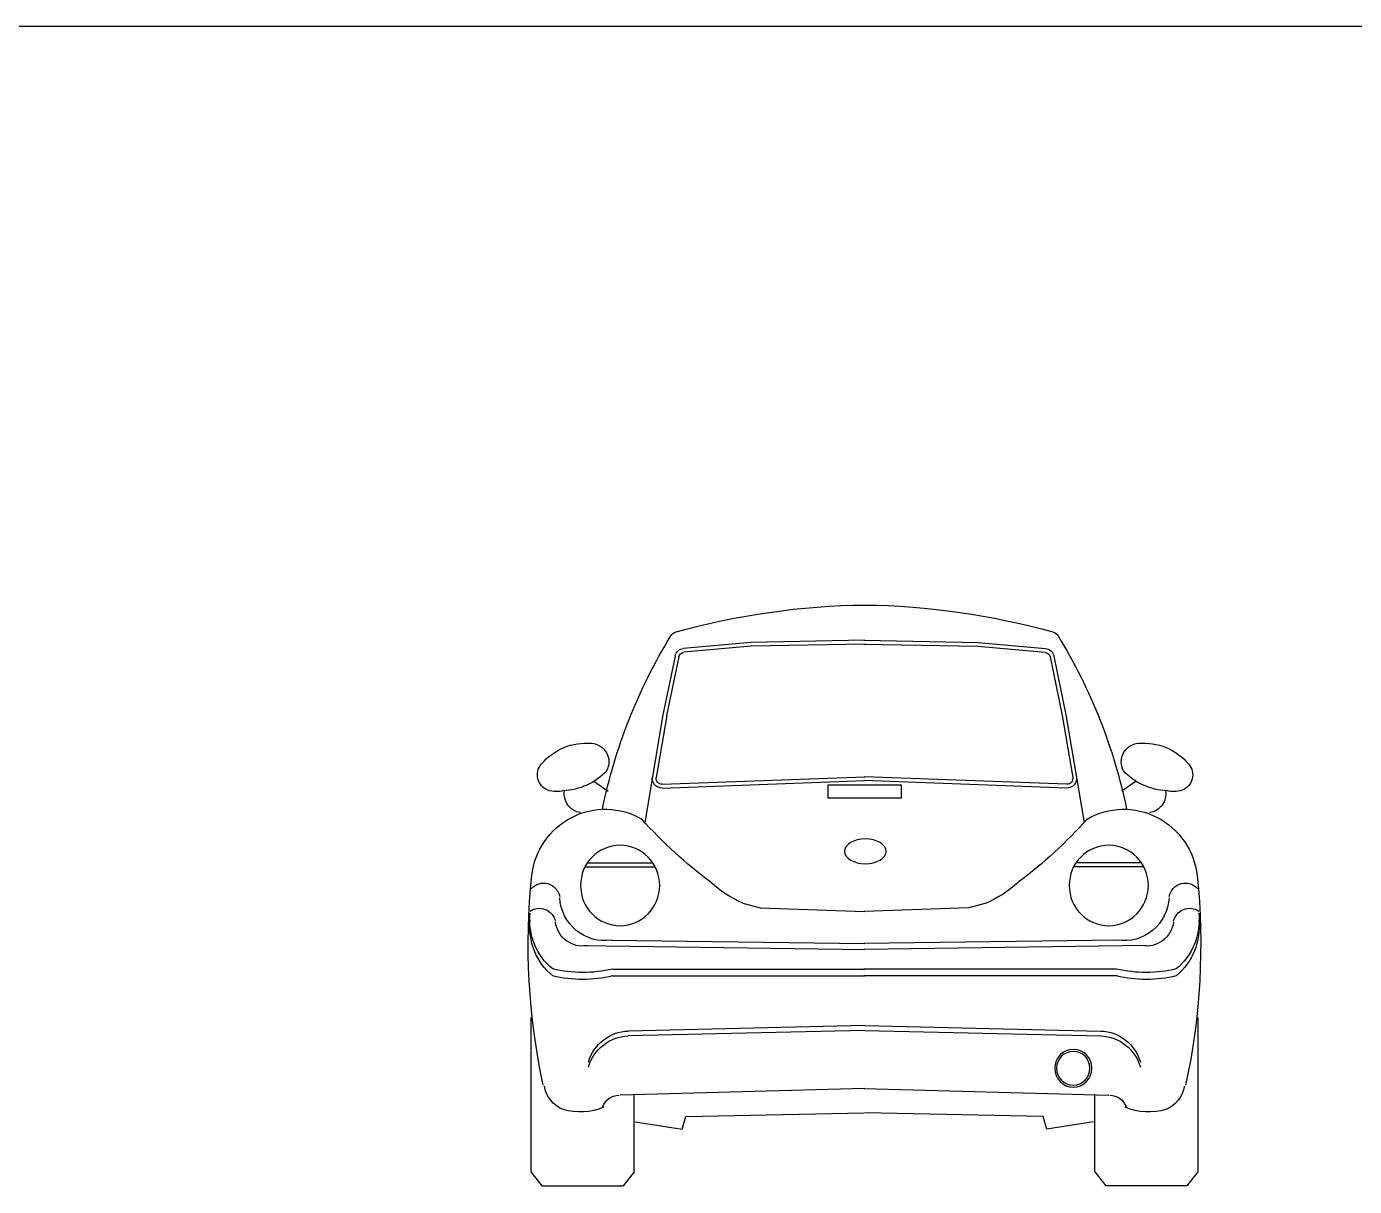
# Model space of a CAD drawing. Header units: millimetres. Extents: x 1343 to 64046, y 44602 to 77982.
# Drawn here: x 39113 to 42538, y 54953 to 57946 of the extents above; entities that cross this region are included whole.
import ezdxf

# ---------------------------------------------------------------- set-up
doc = ezdxf.new("R2010")
doc.units = ezdxf.units.MM
doc.set_wipeout_variables(frame=1)
doc.layers.add('www.cad-blocks.net', color=7, linetype='Continuous')

# ---------------------------------------------------------------- blocks, each defined once
blk = doc.blocks.new('newbt')
for p, q in [((-0.2907, 1.3848), (-0.4641, 1.369)), ((-0.2899, 1.3749), (-0.4632, 1.3591)), ((0.0038, 1.3905), (-0.2907, 1.3848)), ((0.004, 1.3806), (-0.2906, 1.3748)), ((0.0011, 1.3806), (0.2956, 1.3748)), ((0.0013, 1.3905), (0.2958, 1.3848)), ((0.2949, 1.3749), (0.4683, 1.3591)), ((0.2958, 1.3848), (0.4692, 1.369)), ((-0.4859, 1.3494), (-0.5173, 1.1978)), ((-0.4763, 1.3473), (-0.5077, 1.1957)), ((0.4814, 1.3473), (0.5128, 1.1957)), ((0.491, 1.3494), (0.5224, 1.1978)), ((-0.5173, 1.1978), (-0.5642, 0.9202)), ((-0.5076, 1.1961), (-0.5347, 1.0363)), ((0.5127, 1.1961), (0.5398, 1.0363)), ((0.5224, 1.1978), (0.5693, 0.9202)), ((-0.5197, 1.0189), (0.0034, 1.038)), ((-0.5193, 1.0089), (0.0038, 1.028)), ((0.5244, 1.0089), (0.0013, 1.028)), ((0.5248, 1.0189), (0.0017, 1.038)), ((-0.6986, 1.0263), (-0.6611, 1.0007)), ((-0.0928, 0.9836), (-0.0928, 1.016)), ((-0.0928, 1.016), (0.0971, 1.016)), ((0.0971, 1.016), (0.0971, 0.9836)), ((0.7007, 1.0263), (0.6632, 1.0007)), ((0.0971, 0.9836), (-0.0928, 0.9836)), ((-0.7183, 0.8053), (-0.5371, 0.8053)), ((-0.7124, 0.8155), (-0.5431, 0.8155)), ((0.7234, 0.8053), (0.5422, 0.8053)), ((0.7175, 0.8155), (0.5482, 0.8155)), ((-0.3115, 0.7117), (-0.2663, 0.6995)), ((-0.2663, 0.6995), (0.0037, 0.6903)), ((0.2714, 0.6995), (0.0014, 0.6903)), ((0.3165, 0.7117), (0.2714, 0.6995)), ((-0.6504, 0.6166), (0.0038, 0.6079)), ((0.6555, 0.6166), (0.0013, 0.6079)), ((-0.724, 0.6022), (0.0035, 0.5926)), ((0.7291, 0.6022), (0.0016, 0.5926)), ((-0.6476, 0.5418), (0.0038, 0.5418)), ((-0.6476, 0.5239), (0.0038, 0.5239)), ((0.6526, 0.5418), (0.0013, 0.5418)), ((0.6526, 0.5239), (0.0013, 0.5239)), ((-0.8577, 0.4165), (-0.8577, 0.0181)), ((0.8627, 0.4165), (0.8627, 0.0181)), ((0.0015, 0.3961), (-0.6071, 0.3818)), ((0.0015, 0.3833), (-0.6071, 0.3691)), ((0.0015, 0.3961), (0.6122, 0.3818)), ((0.0015, 0.3834), (0.6122, 0.3691)), ((0.0038, 0.2339), (-0.6277, 0.2166)), ((-0.5917, 0.0181), (-0.5917, 0.2176)), ((0.0013, 0.2339), (0.6328, 0.2166)), ((0.5967, 0.0181), (0.5967, 0.2176)), ((-0.5885, 0.1472), (-0.4677, 0.1283)), ((-0.4677, 0.1283), (-0.4584, 0.1613)), ((-0.4584, 0.1613), (0.0016, 0.1708)), ((0.4635, 0.1613), (0.0035, 0.1708)), ((0.4728, 0.1283), (0.4635, 0.1613)), ((0.5936, 0.1472), (0.4728, 0.1283)), ((-0.8577, 0.0181), (-0.8293, -0.0181)), ((-0.5917, 0.0181), (-0.6201, -0.0181)), ((0.5967, 0.0181), (0.6251, -0.0181)), ((0.8627, 0.0181), (0.8343, -0.0181)), ((-0.8293, -0.0181), (-0.6201, -0.0181)), ((0.8343, -0.0181), (0.6251, -0.0181))]:
    blk.add_line(p, q)
for centre, major_axis, start_param, end_param in [((0.0379, -0.5519), (0, 2.0342), 0.018189, 0.263746), ((-0.0318, -0.547), (0, 2.0292), -0.263842, -0.016696), ((-0.4765, 1.3881), (0, 0.0249), 0.293902, 1.013956), ((0.4816, 1.3881), (0, 0.0249), -1.013956, -0.293902), ((0.654, 0.6725), (0, 1.3789), 1.013956, 1.365177), ((-0.6489, 0.6725), (0, 1.3789), -1.365177, -1.013956), ((-0.4619, 1.3442), (0, 0.0249), 0.089244, 1.36314), ((-0.4619, 1.3442), (0, 0.0149), 0.089244, 1.36314), ((0.467, 1.3442), (0, 0.0149), -1.36314, -0.089244), ((0.467, 1.3442), (0, 0.0249), -1.36314, -0.089244), ((-0.7175, 0.9689), (0, 0.156), -0.087948, 0.860748), ((-0.7074, 1.076), (0, 0.0484), 4.22215, 6.213694), ((0.7095, 1.076), (0, 0.0484), 0.069492, 2.061035), ((0.7197, 0.9689), (0, 0.156), -0.860748, 0.087948), ((-0.8027, 1.043), (0, 0.0422), 0.855351, 2.795362), ((0.8048, 1.043), (0, 0.0422), 3.487823, 5.427834), ((-0.7842, 1.1696), (0, 0.1678), 3.177759, 3.945642), ((-0.5202, 1.0338), (0, 0.0249), 1.400451, 3.177446), ((-0.5202, 1.0338), (0, 0.0149), 1.400451, 3.177446), ((0.5253, 1.0338), (0, 0.0249), 3.105739, 4.882734), ((0.5253, 1.0338), (0, 0.0149), 3.105739, 4.882734), ((0.7863, 1.1696), (0, 0.1678), 2.337543, 3.105426), ((-0.7948, 1.0692), (0, 0.0695), 2.815104, 3.409103), ((-0.7259, 0.9945), (0, 0.0497), 1.419695, 2.994335), ((0.728, 0.9945), (0, 0.0497), 3.28885, 4.86349), ((0.7969, 1.0692), (0, 0.0695), 2.874083, 3.468081), ((-0.6663, 0.7605), (0, 0.1937), -0.517601, 1.455548), ((0.6714, 0.7605), (0, 0.1937), -1.455548, 0.517601), ((0.3401, 1.7752), (0, 1.2556), 2.310531, 2.504993), ((-0.335, 1.7752), (0, 1.2556), 3.778192, 3.972655), ((-0.6277, 0.7575), (0, 0.1038), -1.570796, 4.712389), ((0.6328, 0.7575), (0, 0.1038), -1.570796, 4.712389), ((0.7847, 0.6045), (0, 1.6773), 1.46434, 1.788332), ((-0.8252, 0.7205), (0, 0.0432), -1.37838, 0.852795), ((-0.1883, 0.9992), (0, 0.3136), 2.411527, 2.730769), ((0.1933, 0.9992), (0, 0.3136), 3.552417, 3.871659), ((0.8302, 0.7205), (0, 0.0432), -0.852795, 1.37838), ((-0.7796, 0.6045), (0, 1.6773), 4.494853, 4.818845), ((-0.668, 0.7328), (0, 0.1176), 1.62934, 3.294808), ((0.6731, 0.7328), (0, 0.1176), 2.988377, 4.653845), ((-0.7015, 0.6681), (0, 0.1621), 1.462712, 2.462493), ((-0.8364, 0.6551), (0, 0.0435), -1.32911, 0.583677), ((0.8415, 0.6551), (0, 0.0435), -0.583677, 1.32911), ((0.7066, 0.6681), (0, 0.1621), 3.820692, 4.820473), ((-0.7015, 0.6503), (0, 0.1621), 1.462712, 2.462493), ((-0.7248, 0.673), (0, 0.0719), 1.716226, 3.31423), ((0.7299, 0.673), (0, 0.0719), 2.968955, 4.56696), ((0.7066, 0.6503), (0, 0.1621), 3.820692, 4.820473), ((-0.724, 0.8799), (0, 0.347), 2.912221, 3.367592), ((-0.724, 0.862), (0, 0.347), 2.912221, 3.367592), ((0.7291, 0.8799), (0, 0.347), 2.915594, 3.370964), ((0.7291, 0.862), (0, 0.347), 2.915594, 3.370964), ((-0.6033, 0.2694), (0, 0.1125), 0.034028, 1.280979), ((0.6084, 0.2694), (0, 0.1125), -1.280979, -0.034028), ((-0.6033, 0.2567), (0, 0.1125), 0.034028, 1.280979), ((0.6084, 0.2567), (0, 0.1125), -1.280979, -0.034028), ((-0.5362, 0.2857), (0, 0.0488), -1.570796, 4.712389), ((-0.5362, 0.2857), (0, 0.0437), 4.712389, 10.995574), ((-0.746, 0.2532), (0, 0.0796), 1.741374, 2.762045), ((-0.6293, 0.1696), (0, 0.047), 0.026976, 1.23776), ((0.6344, 0.1696), (0, 0.047), -1.23776, -0.026976), ((0.7511, 0.2532), (0, 0.0796), 3.52114, 4.541811), ((-0.7309, 0.3374), (0, 0.1644), 2.865044, 3.526056), ((0.7359, 0.3374), (0, 0.1644), 2.757129, 3.418141)]:
    blk.add_ellipse(centre, major_axis=major_axis, ratio=0.983467, start_param=start_param, end_param=end_param)
blk.add_ellipse((0.0003, 0.8456), major_axis=(0.0537, 0), ratio=0.596703)
blk = doc.blocks.new('A$C683D22C8')
blk.add_wipeout([(1462, 162), (1462, 39.4), (1489.9, 1.2), (1699.1, 1.2), (1727.5, 39.4), (1727.5, 391.1), (1732.1, 530.8), (1733.6, 564.1), (1729.9, 644.6), (1724.4, 735.6), (1725.3, 802.1), (1717.4, 839.4), (1689.9, 894.1), (1663.5, 923.8), (1639.1, 942.7), (1608.1, 959.1), (1602.9, 964.6), (1618.3, 969.7), (1627.7, 976.1), (1635.2, 984.4), (1641.9, 997.3), (1644.1, 1021.3), (1652, 1020.1), (1661.3, 1019), (1666.7, 1019), (1670.7, 1019.2), (1677.8, 1020.3), (1686.6, 1022.6), (1694.2, 1026.4), (1702.5, 1033.2), (1709, 1042.2), (1711.7, 1048.4), (1714, 1062.4), (1711.9, 1075.6), (1703.7, 1089.9), (1697, 1097.3), (1692.5, 1101.7), (1690.4, 1103.7), (1681.3, 1111.5), (1668, 1120.9), (1657.9, 1126.7), (1645.3, 1132.6), (1624.9, 1139.4), (1605.7, 1143.1), (1582.4, 1144.1), (1572.7, 1143.5), (1562.9, 1141.5), (1551.3, 1136), (1540.1, 1125.7), (1535.4, 1118.5), (1528.3, 1111.7), (1528.3, 1111.7), (1531.3, 1088.3), (1535.2, 1072.5), (1542.3, 1065.4), (1545.5, 1062.3), (1527.1, 1048.8), (1516.5, 1087), (1502.2, 1133.1), (1488.2, 1174.1), (1462.4, 1241.3), (1438.5, 1296.6), (1408.9, 1357.9), (1397.6, 1379.6), (1390.9, 1400.3), (1373.7, 1428.9), (1358.8, 1443.9), (1340.3, 1456.3), (1324, 1463.2), (1302.4, 1467.9), (1253, 1475.5), (1191.9, 1483.6), (1161.9, 1486.9), (1097.3, 1492.9), (1022.6, 1497.6), (943.2, 1500.1), (863.2, 1500), (782.1, 1499.9), (699.3, 1497), (617.1, 1491.2), (506.1, 1478.9), (426.5, 1466.9), (406.2, 1461.6), (388.4, 1452.9), (372.1, 1440.5), (360.2, 1427.7), (351.6, 1415.4), (342.7, 1397.3), (337.2, 1379.6), (304.1, 1313.4), (277.6, 1253.8), (243.8, 1166.2), (202.5, 1022.8), (169.1, 1045.6), (179.7, 1052.7), (195.5, 1065.7), (202.2, 1072.2), (206.7, 1084.6), (207.7, 1099.7), (198.6, 1124.1), (185.1, 1136.7), (177.4, 1140.5), (158.2, 1144), (140.6, 1143.9), (124.3, 1142), (104.4, 1137.1), (78.7, 1126.2), (66.1, 1118.7), (53.8, 1109.6), (42.3, 1101.6), (27.5, 1080.4), (23.9, 1068.2), (24.8, 1051.8), (28.8, 1041.6), (36.8, 1031.3), (45.8, 1024.9), (63.5, 1019.1), (75, 1019.1), (89.5, 1021.3), (89.5, 1021.3), (92.9, 1011.3), (94.8, 1000), (100.1, 987.7), (107, 978.9), (112.1, 974.3), (117, 971), (122, 968.3), (147.5, 966.4), (134.6, 964.6), (112, 952.4), (92.7, 940.9), (69.8, 922.6), (56, 908.3), (35.9, 880.9), (18.6, 843.6), (9.2, 802.1), (10.4, 735.6), (10.4, 731.6), (5.9, 681.2), (0, 644.6), (0, 604.2), (0.9, 564.1), (8.5, 468.3), (7.2, 435.8), (5.3, 39.8), (35.5, 1.2), (248, 0), (272.8, 37), (272.8, 162.9), (318.4, 159.9), (397, 147.6), (405, 175.9), (579.2, 161.2), (666.1, 157.7), (895.6, 154.4), (1332.9, 164.1), (1337.5, 147.6)])
at = {"extrusion": (0, 0, -1), "xscale": 1000, "yscale": 1000, "zscale": -1000}
blk.add_blockref('newbt', (-869.8, 19.3), dxfattribs=at)
blk = doc.blocks.new('FORMAT')
at = {"layer": 'www.cad-blocks.net', "color": 155, "true_color": 0x546d8e}
blk.add_line((64045.9, 57946.4), (3580.5, 57946.4), dxfattribs=at)

msp = doc.modelspace()

# ---------------------------------------------------------------- block references
msp.add_blockref('A$C683D22C8', (40407, 54953))

# ---------------------------------------------------------------- next in the draw order: block references
at = {"layer": 'www.cad-blocks.net'}
msp.add_blockref('FORMAT', (0, 0), dxfattribs=at)

doc.saveas('drawing.dxf')
